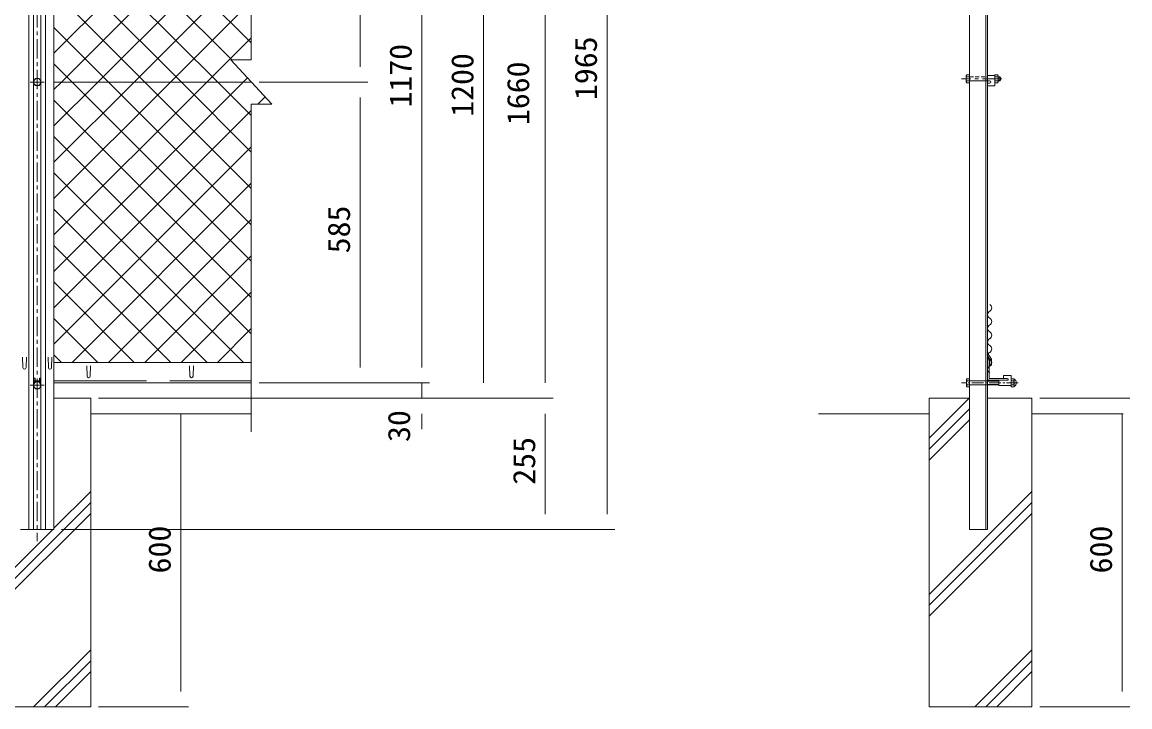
# Model space of a CAD drawing. Units: millimetres, scale not verified. Extents: x -4455 to 4455, y -3150 to 3150.
# Drawn here: x -1537 to 617, y -663 to 668 of the extents above; entities that cross this region are included whole.
import ezdxf
from ezdxf.enums import TextEntityAlignment as Align

# ---------------------------------------------------------------- set-up
doc = ezdxf.new("R2010")
doc.units = ezdxf.units.MM
doc.header["$LTSCALE"] = 30
for name, pattern in [('DASHED', [7.5, 6, -1.5]), ('USER1', [2, 1.25, -0.25, 0.25, -0.25]), ('USER2', [0.375, 0.25, -0.125]), ('USER3', [4.7625, 3.175, -1.5875]), ('USER4', [1.125, 0.75, -0.125, 0.125, -0.125])]:
    doc.linetypes.add(name, pattern=pattern)
for name, color, linetype, lineweight in [('0-0_5寸法', 1, 'Continuous', 18), ('0-2_1部材', 3, 'Continuous', 18), ('0-3_2網', 4, 'Continuous', 18), ('0-7_8部品', 7, 'Continuous', 9), ('0-8_GL', 7, 'Continuous', 9), ('0-9_4基礎', 4, 'Continuous', 18), ('0-A_中心線', 1, 'USER1', 18), ('0-B_AMI', 3, 'Continuous', 18)]:
    doc.layers.add(name, color=color, linetype=linetype, lineweight=lineweight)
doc.styles.add('ＭＳ ゴシック', font='')
doc.styles.get('ＭＳ ゴシック').set_extended_font_data('MS Gothic')

msp = doc.modelspace()

# ---------------------------------------------------------------- linework, layer by layer
at = {"layer": '0-0_5寸法'}
for p, q in [((-519.73, 1566.57), (-519.73, -33.43)), ((-879.73, 581.57), (-879.73, 1106.57)), ((-759.73, -3.43), (-759.73, 1106.57)), ((-639.73, 1106.57), (-639.73, -33.43)), ((-1076.3, 551.57), (-864.73, 551.57)), ((-1076.3, 551.57), (-864.73, 551.57)), ((-879.73, -3.43), (-879.73, 521.57)), ((-759.73, -3.43), (-759.73, 26.57)), ((-1076.3, -33.43), (-744.73, -33.43)), ((-1076.3, -33.43), (-864.73, -33.43)), ((-1076.3, -33.43), (-744.73, -33.43)), ((-759.73, -33.43), (-759.73, -63.43)), ((-1388.51, -63.43), (-624.73, -63.43)), ((-1388.51, -63.43), (-504.73, -63.43)), ((-1388.51, -63.43), (-1213.29, -63.43)), ((-1370.66, -63.43), (-504.73, -63.43)), ((-1076.3, -63.43), (-744.73, -63.43)), ((441.32, -63.43), (616.54, -63.43)), ((-1228.29, -93.43), (-1228.29, -633.43)), ((-759.73, -93.43), (-759.73, -123.43)), ((-519.73, -93.43), (-519.73, -288.43)), ((601.54, -93.43), (601.54, -633.43)), ((-1459.96, -318.43), (-504.73, -318.43)), ((-1388.51, -663.43), (-1213.29, -663.43)), ((441.32, -663.43), (616.54, -663.43))]:
    msp.add_line(p, q, dxfattribs=at)
at = {"layer": '0-2_1部材'}
for p, q in [((-1523.46, 1646.57), (-1523.46, -318.43)), ((-1514.46, 1646.57), (-1514.46, -318.43)), ((-1500.46, 1646.57), (-1500.46, -318.43)), ((-1491.46, 1646.57), (-1491.46, -318.43)), ((-1411.21, 0.07), (-1410.46, -20.43)), ((-1403.71, 0.07), (-1404.46, -20.43)), ((-1211.21, 0.07), (-1210.46, -20.43)), ((-1203.71, 0.07), (-1204.46, -20.43))]:
    msp.add_line(p, q, dxfattribs=at)
at = {"layer": '0-2_1部材', "color": 7, "lineweight": 9}
for p, q in [((-1474.96, 1646.57), (-1474.96, -318.43)), ((304.87, 1646.57), (304.87, -63.43)), ((336.87, 1646.57), (336.87, -318.43)), ((-1474.96, 551.57), (-1091.3, 551.57)), ((-1474.96, 6.57), (-1091.3, 6.57)), ((339.87, 12.18), (341.37, 12.18)), ((342.87, -23.32), (342.87, 10.68)), ((-1474.96, -33.43), (-1091.3, -33.43)), ((341.87, -27.82), (379.87, -27.82)), ((344.37, -24.82), (378.37, -24.82)), ((379.87, -26.32), (379.87, -28.32)), ((304.87, -63.43), (304.87, -318.43)), ((-1539.96, -318.43), (-1474.96, -318.43)), ((339.87, -318.43), (304.87, -318.43))]:
    msp.add_line(p, q, dxfattribs=at)
at = {"layer": '0-2_1部材', "color": 4}
for p, q in [((-1091.3, 1637.09), (-1091.3, 595.1)), ((-1131.3, 595.1), (-1051.3, 508.94)), ((-1091.3, 595.1), (-1131.3, 595.1)), ((-1091.3, 508.94), (-1091.3, -128.51)), ((-1091.3, 508.94), (-1051.3, 508.94))]:
    msp.add_line(p, q, dxfattribs=at)
at = {"layer": '0-2_1部材', "color": 1, "linetype": 'DASHED'}
msp.add_line((-1474.96, -29.43), (-1091.3, -29.43), dxfattribs=at)
at = {"layer": '0-2_1部材', "color": 7, "lineweight": 9}
msp.add_lwpolyline([(339.87, 1646.57), (339.87, -63.43), (339.87, -318.43)], dxfattribs=at)
for centre, radius, start, end in [((341.37, 10.68), 1.5, 0, 90), ((341.87, -25.82), 2, 209.64572, 270), ((344.37, -23.32), 1.5, 179.99992, 270), ((378.37, -26.32), 1.5, 0.01748, 90)]:
    msp.add_arc(centre, radius, start, end, dxfattribs=at)
at = {"layer": '0-2_1部材'}
for centre in [(-1407.46, -20.43), (-1207.46, -20.43)]:
    msp.add_arc(centre, 3, 180, 0, dxfattribs=at)
at = {"layer": '0-3_2網', "color": 1}
for p, q in [((-399.73, -288.43), (-399.73, 1616.57)), ((-1459.96, -318.43), (-384.73, -318.43))]:
    msp.add_line(p, q, dxfattribs=at)
at = {"layer": '0-3_2網'}
for p, q in [((-1091.3, 627.71), (-1474.96, 1011.38)), ((-1474.96, 607.79), (-1091.3, 991.46)), ((-1129.4, 595.1), (-1474.96, 940.67)), ((-1460.48, 551.57), (-1091.3, 920.75)), ((-1156.58, 551.57), (-1474.96, 869.95)), ((-1389.77, 551.57), (-1091.3, 850.03)), ((-1227.29, 551.57), (-1474.96, 799.24)), ((-1319.05, 551.57), (-1091.3, 779.32)), ((-1298, 551.57), (-1474.96, 728.53)), ((-1248.34, 551.57), (-1091.3, 708.61)), ((-1368.71, 551.57), (-1474.96, 657.82)), ((-1177.63, 551.57), (-1091.3, 637.9)), ((-1439.42, 551.57), (-1474.96, 587.11)), ((-1474.96, 537.08), (-1460.48, 551.57)), ((-1474.96, 466.37), (-1389.77, 551.57)), ((-1474.96, 395.66), (-1319.05, 551.57)), ((-1474.96, 324.95), (-1248.34, 551.57)), ((-1474.96, 254.24), (-1177.63, 551.57)), ((-1091.3, 203.45), (-1439.42, 551.57)), ((-1091.3, 274.16), (-1368.71, 551.57)), ((-1091.3, 344.87), (-1298, 551.57)), ((-1091.3, 415.58), (-1227.29, 551.57)), ((-1091.3, 486.29), (-1156.58, 551.57)), ((-1078.84, 508.94), (-1064.56, 523.22)), ((-1091.3, 132.74), (-1474.96, 516.4)), ((-1474.96, 112.82), (-1091.3, 496.48)), ((-1091.3, 62.03), (-1474.96, 445.69)), ((-1474.96, 42.11), (-1091.3, 425.77)), ((-1106.55, 6.57), (-1474.96, 374.98)), ((-1439.79, 6.57), (-1091.3, 355.06)), ((-1177.26, 6.57), (-1474.96, 304.27)), ((-1369.08, 6.57), (-1091.3, 284.35)), ((-1247.97, 6.57), (-1474.96, 233.56)), ((-1298.37, 6.57), (-1091.3, 213.64)), ((-1318.68, 6.57), (-1474.96, 162.85)), ((-1227.66, 6.57), (-1091.3, 142.93)), ((-1389.39, 6.57), (-1474.96, 92.14)), ((-1156.95, 6.57), (-1091.3, 72.22)), ((-1460.1, 6.57), (-1474.96, 21.43))]:
    msp.add_line(p, q, dxfattribs=at)
msp.add_lwpolyline([(-1474.96, 183.53), (-1106.92, 551.57), (-1098.6, 559.89)], dxfattribs=at)
at = {"layer": '0-7_8部品'}
for p, q in [((298.47, 563.92), (299.58, 565.84)), ((298.47, 552.08), (298.47, 563.92)), ((299.15, 562), (304.87, 562)), ((299.58, 565.84), (304.87, 565.84)), ((304.87, 550.16), (304.87, 565.84)), ((339.87, 564.32), (339.87, 553.82)), ((339.87, 564.32), (354.07, 564.32)), ((354.07, 550.16), (354.07, 565.84)), ((354.07, 564.32), (354.07, 544.32)), ((359.78, 562), (354.07, 562)), ((360.47, 552.08), (360.47, 563.92)), ((360.47, 562), (364.02, 562)), ((364.02, 554), (364.02, 562)), ((298.47, 552.08), (299.58, 550.16)), ((299.15, 554), (304.87, 554)), ((299.58, 550.16), (304.87, 550.16)), ((339.87, 553.82), (343.82, 553.82)), ((339.87, 549.32), (343.82, 549.32)), ((339.87, 549.32), (339.87, 544.32)), ((339.87, 544.32), (354.07, 544.32)), ((359.78, 554), (354.07, 554)), ((359.36, 550.16), (354.07, 550.16)), ((360.47, 552.08), (359.36, 550.16)), ((360.47, 554), (364.02, 554)), ((347.55, 12.97), (339.87, 24.64)), ((-1535.99, 16.72), (-1535.24, -3.78)), ((-1528.49, 16.72), (-1529.24, -3.78)), ((-1486.44, 16.72), (-1485.69, -3.78)), ((-1478.94, 16.72), (-1479.69, -3.78)), ((344.54, 12.07), (339.87, 19.18)), ((344.54, 1.07), (344.55, 12.07)), ((344.54, 1.07), (347.55, 1.07)), ((347.55, 1.07), (347.55, 12.97)), ((370.87, -19.32), (370.87, -24.82)), ((385.87, -19.32), (370.87, -19.32)), ((385.87, -25.32), (385.87, -19.32)), ((-1513.71, -35.13), (-1513.71, -24.2)), ((-1511.71, -29.2), (-1513.71, -29.2)), ((-1512.89, -33.7), (-1513.71, -33.7)), ((-1511.71, -29.43), (-1503.21, -29.43)), ((-1503.21, -24.2), (-1501.21, -24.2)), ((-1503.21, -31.67), (-1503.21, -24.2)), ((-1503.21, -29.2), (-1501.21, -29.2)), ((-1502.04, -33.7), (-1501.21, -33.7)), ((-1501.21, -35.13), (-1501.21, -24.2)), ((299.27, -26.4), (299.89, -25.32)), ((299.27, -40.25), (299.27, -26.4)), ((299.27, -40.25), (299.89, -41.32)), ((304.87, -25.32), (299.89, -25.32)), ((304.87, -29.32), (299.89, -29.32)), ((304.87, -37.32), (299.89, -37.32)), ((304.87, -41.32), (299.89, -41.32)), ((304.87, -41.32), (304.87, -25.32)), ((339.87, -29.32), (361.87, -29.32)), ((339.87, -37.32), (361.87, -37.32)), ((361.87, -38.32), (361.87, -28.32)), ((361.87, -28.32), (379.87, -28.32)), ((361.87, -38.32), (385.87, -38.32)), ((385.87, -41.32), (385.87, -25.32)), ((385.87, -25.32), (390.85, -25.32)), ((385.87, -37.32), (385.87, -29.32)), ((385.87, -29.32), (390.85, -29.32)), ((385.87, -37.32), (390.9, -37.32)), ((385.87, -41.32), (390.85, -41.32)), ((391.47, -40.25), (390.85, -41.32))]:
    msp.add_line(p, q, dxfattribs=at)
at = {"layer": '0-7_8部品', "color": 3, "linetype": 'USER2', "lineweight": 18}
msp.add_line((304.87, 562), (339.87, 562), dxfattribs=at)
at = {"layer": '0-7_8部品', "color": 1, "lineweight": 18}
for p, q in [((360.47, 561.2), (364.43, 561.2)), ((360.47, 554.8), (364.43, 554.8))]:
    msp.add_line(p, q, dxfattribs=at)
at = {"layer": '0-7_8部品', "color": 1, "linetype": 'USER1', "lineweight": 18}
for p, q in [((-1520.9, 551.57), (-1494.01, 551.57)), ((367.49, 558), (289, 558)), ((-1520.9, -37.88), (-1494.01, -37.88))]:
    msp.add_line(p, q, dxfattribs=at)
at = {"layer": '0-7_8部品', "color": 3, "linetype": 'DASHED', "lineweight": 18}
msp.add_line((304.87, 554), (339.87, 554), dxfattribs=at)
at = {"layer": '0-7_8部品', "color": 1, "linetype": 'USER4', "lineweight": 18}
msp.add_line((399.5, -33.32), (289.06, -33.32), dxfattribs=at)
at = {"layer": '0-7_8部品', "color": 3, "linetype": 'USER3', "lineweight": 18}
for p, q in [((304.87, -29.32), (339.87, -29.32)), ((304.87, -37.32), (339.87, -37.32))]:
    msp.add_line(p, q, dxfattribs=at)
at = {"layer": '0-7_8部品', "color": 4, "lineweight": 18}
for p, q in [((339.87, -30.12), (361.87, -30.12)), ((339.87, -36.52), (361.87, -36.52))]:
    msp.add_line(p, q, dxfattribs=at)
at = {"layer": '0-7_8部品'}
for points in [[(360.47, 563.92), (359.36, 565.84), (354.07, 565.84)], [(-1511.71, -31.67), (-1511.71, -24.2), (-1513.71, -24.2)], [(391.47, -40.25), (391.47, -26.4), (390.85, -25.32)]]:
    msp.add_lwpolyline(points, dxfattribs=at)
at = {"layer": '0-7_8部品', "color": 3, "lineweight": 18}
for points in [[(-1499.62, 551.57), (-1503.54, 558.36), (-1511.38, 558.36), (-1515.3, 551.57), (-1511.38, 544.78), (-1503.54, 544.78)], [(-1499.62, -37.88), (-1503.54, -44.67), (-1511.38, -44.67), (-1515.3, -37.88), (-1511.38, -31.09), (-1503.54, -31.09)]]:
    msp.add_lwpolyline(points, close=True, dxfattribs=at)
for centre in [(-1507.46, 551.57), (-1507.46, -37.88)]:
    msp.add_circle(centre, 6.8, dxfattribs=at)
at = {"layer": '0-7_8部品'}
for centre, radius, start, end in [((301.5, 563.92), 3.03, 180, 219.3382), ((310.47, 558), 12, 160.52878, 199.47122), ((357.44, 563.92), 3.03, 320.6618, 0), ((348.47, 558), 12, 340.52878, 19.47122), ((357.09, 558), 8, 330, 30), ((301.5, 552.08), 3.03, 140.6618, 180), ((343.82, 551.57), 2.25, 270, 90), ((357.44, 552.08), 3.03, 0, 39.3382), ((-1532.24, -3.78), 3, 180, 0), ((-1482.69, -3.78), 3, 180, 0), ((306.5, -26.4), 7.23, 179.99992, 203.88486), ((312.46, -33.32), 13.19, 162.35463, 197.65355), ((306.5, -40.25), 7.23, 156.1122, 179.99992), ((377.04, -33.44), 14.39, 344.30688, 16.61112), ((384.24, -26.4), 7.23, 336.03567, 0), ((384.24, -40.25), 7.27, 0, 23.62772), ((388.44, -33.19), 7.61, 293.49969, 65.96921)]:
    msp.add_arc(centre, radius, start, end, dxfattribs=at)
at = {"layer": '0-8_GL'}
for p, q in [((-1403.51, -93.43), (-1091.3, -93.43)), ((11.6, -93.43), (226.32, -93.43)), ((603.24, -93.43), (426.32, -93.43))]:
    msp.add_line(p, q, dxfattribs=at)
at = {"layer": '0-9_4基礎', "color": 7, "lineweight": 9}
for p, q in [((-1474.96, -63.43), (-1403.51, -63.43)), ((-1403.51, -663.43), (-1403.51, -63.43)), ((226.32, -663.43), (226.32, -63.43)), ((226.32, -63.43), (304.87, -63.43)), ((339.87, -63.43), (426.32, -63.43)), ((426.32, -663.43), (426.32, -63.43)), ((-1603.51, -663.43), (-1403.51, -663.43)), ((226.32, -663.43), (426.32, -663.43))]:
    msp.add_line(p, q, dxfattribs=at)
at = {"layer": '0-9_4基礎'}
for p, q in [((226.32, -141.21), (304.09, -63.43)), ((226.32, -162.42), (304.87, -83.87)), ((226.32, -183.63), (304.87, -105.08)), ((-1474.96, -316.12), (-1403.51, -244.67)), ((226.32, -444.67), (426.32, -244.67)), ((-1603.51, -465.88), (-1403.51, -265.88)), ((226.32, -465.88), (426.32, -265.88)), ((-1603.51, -487.09), (-1403.51, -287.09)), ((226.32, -487.09), (426.32, -287.09)), ((-1603.51, -444.67), (-1477.28, -318.43)), ((-1514.46, -663.43), (-1403.51, -552.49)), ((315.37, -663.43), (426.32, -552.49)), ((-1493.25, -663.43), (-1403.51, -573.7)), ((336.59, -663.43), (426.32, -573.7)), ((-1472.03, -663.43), (-1403.51, -594.91)), ((357.8, -663.43), (426.32, -594.91))]:
    msp.add_line(p, q, dxfattribs=at)
at = {"layer": '0-A_中心線'}
msp.add_line((-1507.46, 1655.2), (-1507.46, -341.27), dxfattribs=at)
at = {"layer": '0-B_AMI'}
for centre, start, end in [((340.51, 112.6), 298.07249, 61.92751), ((347.62, 99.27), 118.07249, 241.92751), ((340.51, 85.94), 298.07249, 61.92751), ((347.62, 72.6), 118.07249, 241.92751), ((340.51, 59.27), 298.07249, 61.92751), ((347.62, 45.94), 118.07249, 241.92751), ((347.62, 19.27), 118.07249, 241.92751), ((340.51, 32.6), 298.07249, 61.92751), ((340.51, 5.94), 298.07249, 61.92751), ((347.62, -7.4), 118.07249, 241.92751)]:
    msp.add_arc(centre, 7.56, start, end, dxfattribs=at)

# ---------------------------------------------------------------- texts
at = {"layer": '0-0_5寸法', "color": 3, "style": 'ＭＳ ゴシック', "width": 1.05}
for s, p in [('1170', (-766.4, 502.07)), ('1200', (-646.4, 484.07)), ('1660', (-538.11, 467.91)), ('585', (-886.4, 218.57)), ('30', (-769.58, -148.3)), ('255', (-526.4, -231.43)), ('600', (-1234.97, -403.93)), ('600', (594.87, -403.93))]:
    msp.add_text(s, height=43.33, rotation=90, dxfattribs=at).set_placement(p, align=Align.BOTTOM_LEFT)
at = {"layer": '0-3_2網', "color": 3, "style": 'ＭＳ ゴシック', "width": 1.05}
msp.add_text('1965', height=43.33, rotation=90, dxfattribs=at).set_placement((-406.4, 516.57), align=Align.BOTTOM_LEFT)

doc.saveas('drawing.dxf')
